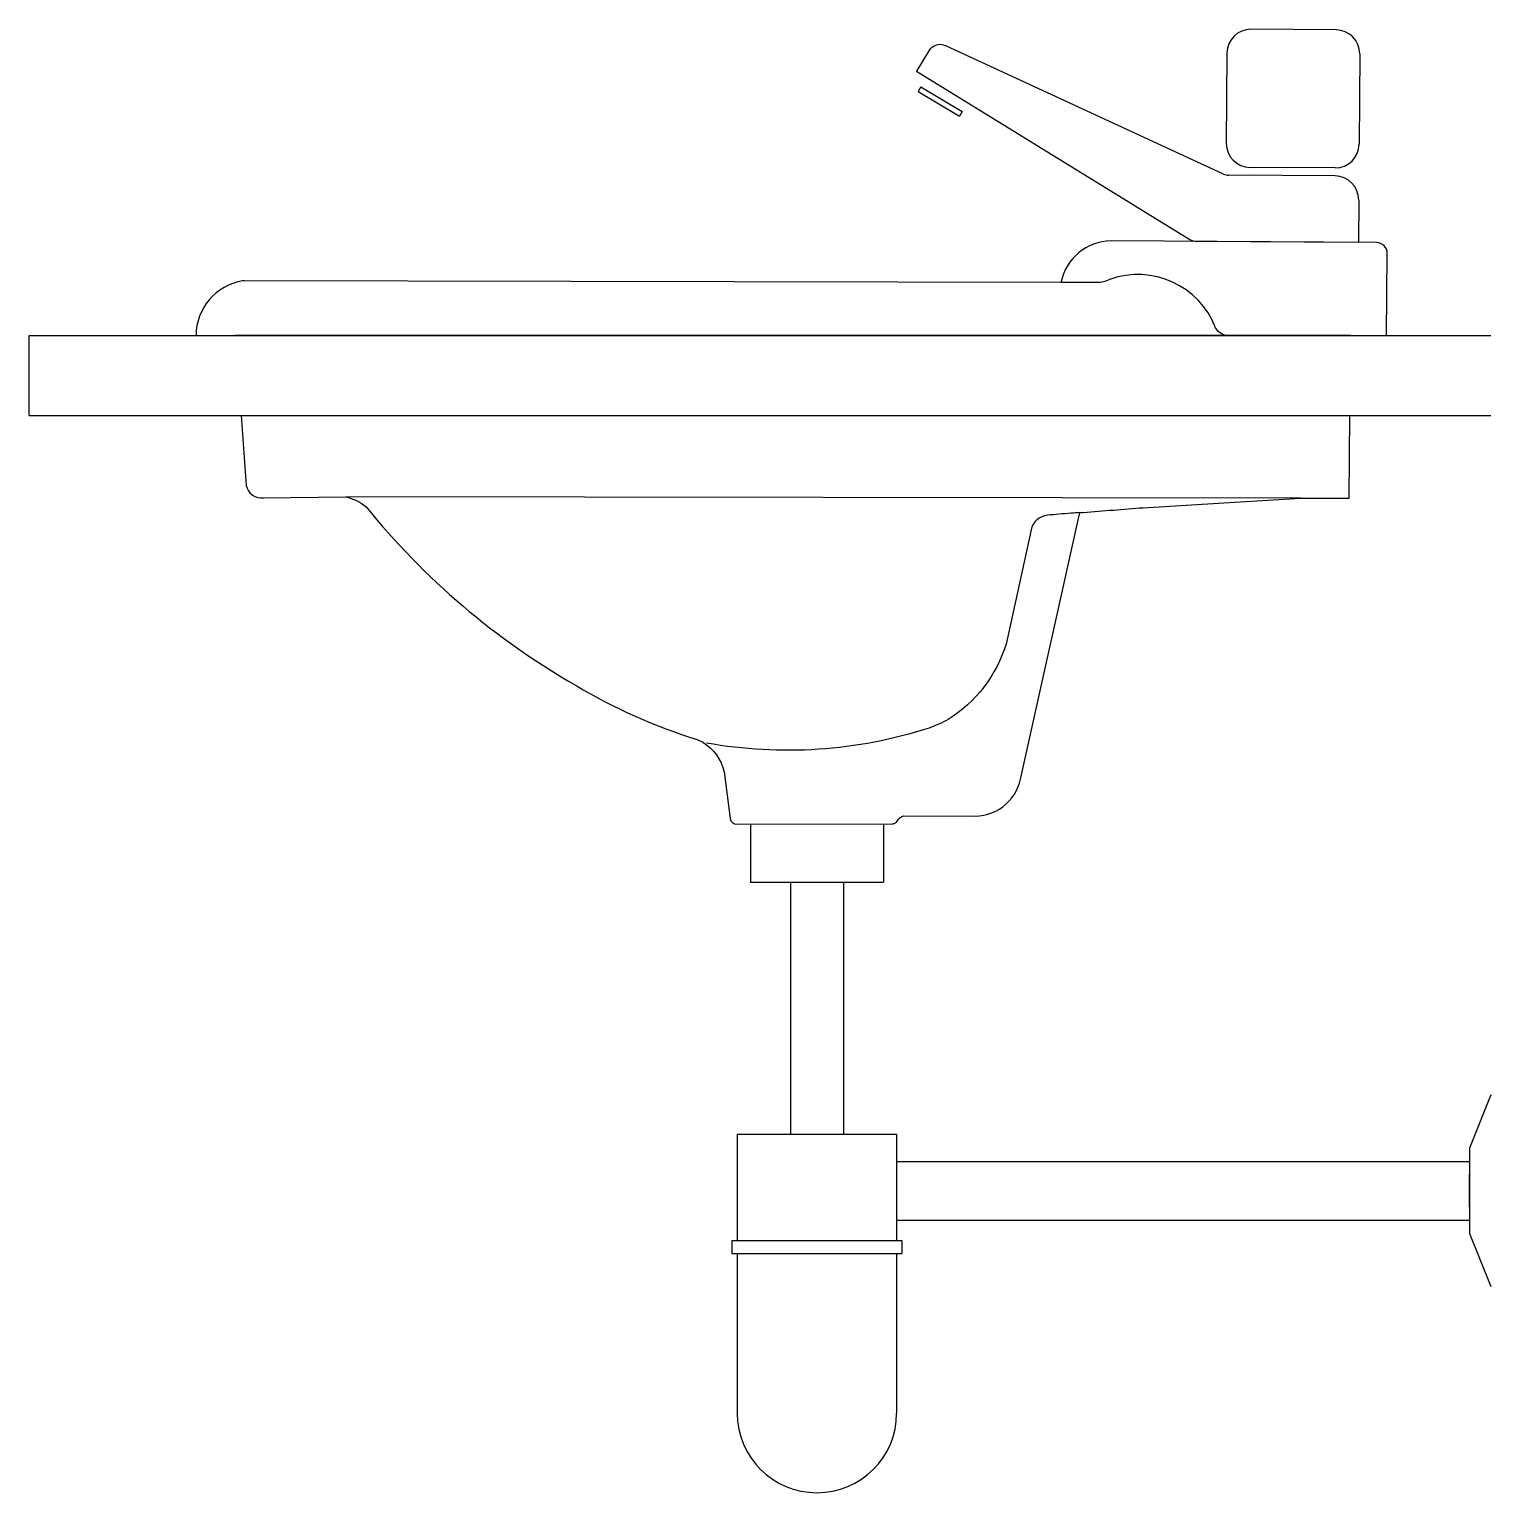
# Model space of a CAD drawing. Header units: millimetres. Extents: x -2896.372 to -2895.822, y 2974.527 to 2975.078.
import ezdxf

# ---------------------------------------------------------------- set-up
doc = ezdxf.new("R2010")
doc.units = ezdxf.units.MM
doc.header["$LTSCALE"] = 10
doc.layers.add('banheiro_louças', color=2, linetype='Continuous')

msp = doc.modelspace()

# ---------------------------------------------------------------- linework, layer by layer
at = {"layer": 'banheiro_louças'}
for p, q in [((-2895.880459775078, 2975.077466011373), (-2895.912459038017, 2975.07768320094)), ((-2896.033719024969, 2975.069515828318), (-2896.038375902227, 2975.061933093627)), ((-2895.922812896543, 2975.023198093599), (-2896.027363548489, 2975.071439194246)), ((-2895.921519915285, 2975.068744492804), (-2895.921750679201, 2975.034745275931)), ((-2895.871521066942, 2975.068405134105), (-2895.871751830858, 2975.034405917232)), ((-2896.038375902227, 2975.061933093627), (-2895.935447291511, 2974.998561980339)), ((-2896.03672845352, 2975.056030923402), (-2896.037754176857, 2975.054313980876)), ((-2896.03672845352, 2975.056030923402), (-2896.021143838787, 2975.046720476027)), ((-2896.037754176857, 2975.054313980876), (-2896.022169562124, 2975.045003533502)), ((-2896.021143838787, 2975.046720476027), (-2896.022169562124, 2975.045003533502)), ((-2895.880833069647, 2975.022467278195), (-2895.920752008577, 2975.022738221219)), ((-2895.880812708125, 2975.025467209095), (-2895.912811971065, 2975.025684398663)), ((-2895.871894361511, 2975.013406400927), (-2895.872002956295, 2974.997406769457)), ((-2895.872002956295, 2974.997406769457), (-2895.932859827311, 2974.997819825143)), ((-2896.100817638367, 2974.778517538484), (-2896.100817638367, 2974.756694445301)), ((-2896.050817638367, 2974.778612948946), (-2896.050817638367, 2974.756694445301)), ((-2896.100817638367, 2974.756694445301), (-2896.050817638367, 2974.756694445301)), ((-2896.085817638367, 2974.756694445301), (-2896.085817638367, 2974.661823753723)), ((-2896.065817638367, 2974.756694445301), (-2896.065817638367, 2974.661823753723)), ((-2895.822240573375, 2974.67655821659), (-2895.830215168902, 2974.656558216591)), ((-2896.105817638367, 2974.661823753723), (-2896.045817638367, 2974.661823753723)), ((-2896.105817638367, 2974.661823753723), (-2896.105817638367, 2974.621823753723)), ((-2896.045817638367, 2974.661823753723), (-2896.045817638367, 2974.621823753723)), ((-2895.830215168902, 2974.656558216591), (-2895.830215168902, 2974.624436730497)), ((-2896.045817638367, 2974.651558216591), (-2895.830215168902, 2974.651558216591)), ((-2895.830215168902, 2974.634436730497), (-2895.830215168902, 2974.646558216591)), ((-2896.045817638367, 2974.629436730497), (-2895.830215168902, 2974.629436730497)), ((-2896.107817638367, 2974.621823753723), (-2896.043817638367, 2974.621823753723)), ((-2896.107817638367, 2974.621823753723), (-2896.107817638367, 2974.616823753723)), ((-2896.043817638367, 2974.621823753723), (-2896.043817638367, 2974.616823753723)), ((-2895.830215168902, 2974.624436730497), (-2895.822240573375, 2974.604436730497)), ((-2896.107817638367, 2974.616823753723), (-2896.043817638367, 2974.616823753723)), ((-2896.105817638367, 2974.616823753723), (-2896.105817638367, 2974.556823753722)), ((-2896.045817638367, 2974.616823753723), (-2896.045817638367, 2974.556823753722))]:
    msp.add_line(p, q, dxfattribs=at)
at = {"layer": 'banheiro_louças', "color": 3}
for p, q in [((-2896.372240573375, 2974.932361125126), (-2896.372240573375, 2974.962361125126)), ((-2896.372240573375, 2974.962361125126), (-2895.822240573375, 2974.962361125126)), ((-2896.372240573375, 2974.932361125126), (-2895.822240573375, 2974.932361125126))]:
    msp.add_line(p, q, dxfattribs=at)
at = {"layer": 'banheiro_louças'}
for points in [[(-2895.875103373585, 2974.962361125126), (-2895.861417973367, 2974.962361125126), (-2895.86120812647, 2974.993278567984, 0.4366970684925824), (-2895.865235352169, 2974.997360835493), (-2895.965083487301, 2974.998038537767, 0.3552949462587313), (-2895.983969012674, 2974.982325304094), (-2896.291240588154, 2974.983020467304, 0.0437366463472976), (-2896.291933525761, 2974.982970915582, 0.3673248185908756), (-2896.309488113825, 2974.962361125126), (-2896.294756284794, 2974.962361125125)], [(-2895.920720706523, 2974.96245951236, -0.3086016765325803), (-2895.925769875145, 2974.965332236113, 0.4049642392649639), (-2895.965635342909, 2974.98355218827, -0.127767717919153), (-2895.970573583018, 2974.982335444181), (-2895.983969012674, 2974.982325304094)], [(-2896.292550393533, 2974.932361125126), (-2896.290609920004, 2974.905970791694, 0.3932842829774807), (-2896.284051917791, 2974.901364480294), (-2896.253131034819, 2974.901661476723, -0.1183780888907146), (-2896.245552465728, 2974.898061971748, 0.09308383680311995), (-2896.166432158543, 2974.830618555024, 0.05851321658796649), (-2896.120854236364, 2974.810311104711), (-2896.119575491082, 2974.809775879355, -0.02954192009099168), (-2896.118786093472, 2974.809373836501, -0.2014195269621969), (-2896.110758517987, 2974.798133926356), (-2896.108482307186, 2974.780552296118, 0.3829599115489092), (-2896.10596185101, 2974.77850772225), (-2896.04767142846, 2974.778618952573, 0.2831469333801774), (-2896.045637174932, 2974.779618878772, -0.2137965456204587), (-2896.043089197852, 2974.781629051509), (-2896.016226501598, 2974.781446725516, 0.370517360903954), (-2895.998887185024, 2974.797041904763), (-2895.976928943303, 2974.895731868496, 0.0002796936749124073), (-2895.954394556961, 2974.897507020949, -0.004847882893482137), (-2895.95309354655, 2974.897597556483), (-2895.922669186566, 2974.899418523002), (-2895.893710525675, 2974.901151764125), (-2895.875518996838, 2974.901125965788), (-2895.875306993494, 2974.932361125126)], [(-2895.976928943303, 2974.895731868496, -0.0004248842455571862), (-2895.980085089427, 2974.895487716828, -0.0001487652319765039), (-2895.989100063342, 2974.894800744558, 0.3201185638234157), (-2895.995220024492, 2974.889266749334), (-2896.004635613963, 2974.846246988698, -0.1804630563087818), (-2896.026464551173, 2974.817853467934, -0.04242196348032798), (-2896.033628736269, 2974.814672274151, -0.1234141157890513), (-2896.117412840714, 2974.808997444384)]]:
    msp.add_lwpolyline(points, format="xyb", dxfattribs=at)
for points in [[(-2895.965635342909, 2974.98355218827), (-2895.965777154088, 2974.983488739797)], [(-2895.875103373585, 2974.962361125126), (-2896.294756284794, 2974.962361125125)], [(-2895.875103373585, 2974.962361125126), (-2895.875102743157, 2974.962454008179)], [(-2895.893710525675, 2974.901151764125), (-2896.253131034819, 2974.901661476723)]]:
    msp.add_lwpolyline(points, dxfattribs=at)
for centre, radius, start, end in [((-2895.912520122583, 2975.068683408238), 0.009000000000000001, 89.61112059023822, 179.6111205902382), ((-2895.880520859644, 2975.068466218671), 0.009000000000000001, 359.6111205902382, 89.61112059022845), ((-2896.029458372326, 2975.066899181791), 0.005, 65.2307538388962, 148.4441591333403), ((-2895.912750886499, 2975.034684191365), 0.009000000000000001, 179.6111205902382, 269.6111205902382), ((-2895.880751623559, 2975.034467001798), 0.009000000000000001, 269.6111205902382, 359.6111205902382), ((-2895.920718072707, 2975.027738106053), 0.005, 245.2307538388992, 269.6111205902284), ((-2895.880894154213, 2975.013467485493), 0.009000000000000001, 359.6111205902382, 89.61112059023822), ((-2895.932825891442, 2975.002819709977), 0.005, 238.3802132203712, 269.6111205902317), ((-2896.075817638367, 2974.556823753722), 0.02999999999999403, 180.0000000000131, 7.016477563892661e-15)]:
    msp.add_arc(centre, radius, start, end, dxfattribs=at)

doc.saveas('drawing.dxf')
